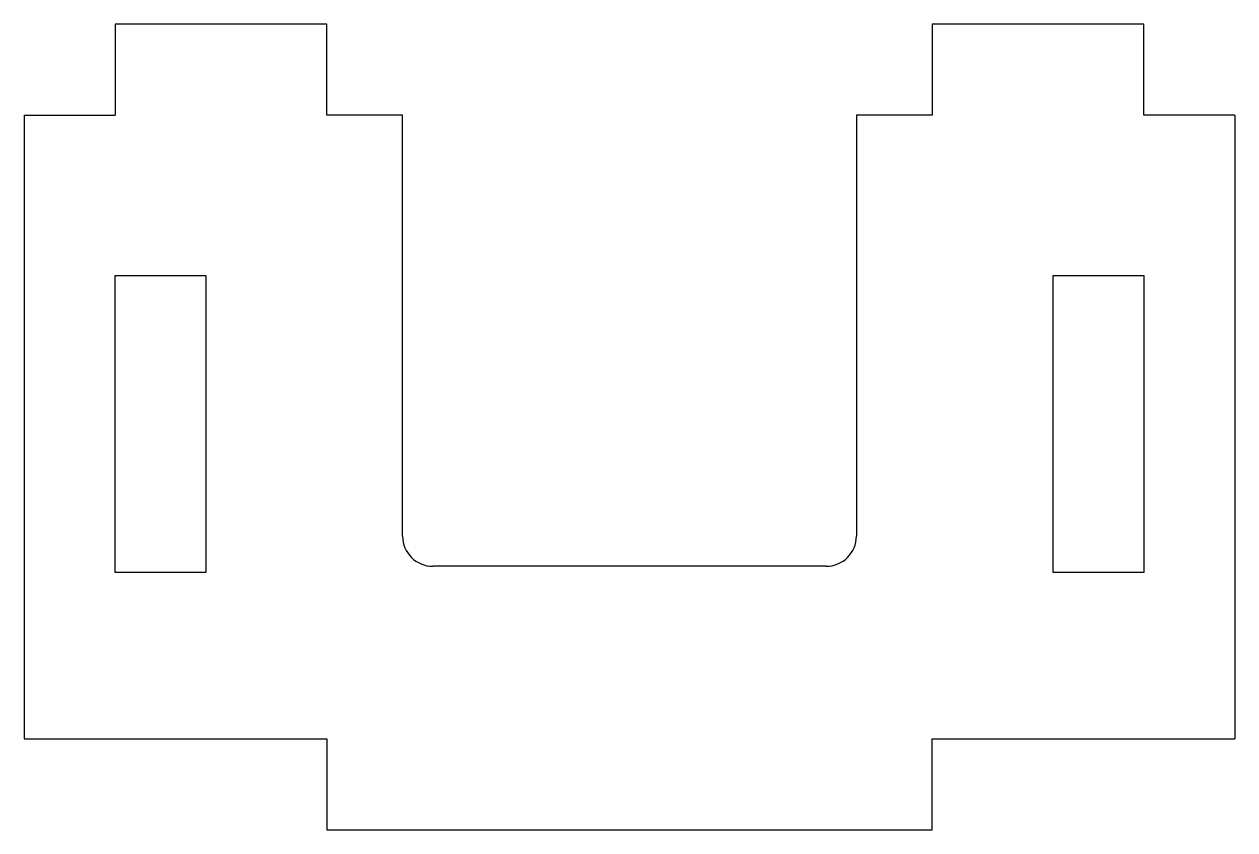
# Model space of a CAD drawing. Extents: x 0 to 40, y 0 to 26.6.
import ezdxf

# ---------------------------------------------------------------- set-up
doc = ezdxf.new("R2010")
doc.units = 0
doc.layers.get('0').update_dxf_attribs({"linetype": 'continuous'})

# ---------------------------------------------------------------- blocks, each defined once
blk = doc.blocks.new('FILLET')
at = {"color": 0}
for p, q in [((10, 26.6), (3, 26.6)), ((3, 26.6), (3, 23.6)), ((10, 23.6), (10, 26.6)), ((30, 26.6), (30, 23.6)), ((37, 26.6), (30, 26.6)), ((37, 23.6), (37, 26.6)), ((0, 23.6), (3, 23.6)), ((0, 23.6), (0, 3)), ((12.5, 23.6), (10, 23.6)), ((12.5, 9.7), (12.5, 23.6)), ((27.5, 23.6), (27.5, 9.7)), ((30, 23.6), (27.5, 23.6)), ((40, 23.6), (37, 23.6)), ((40, 23.6), (40, 3)), ((3, 18.3), (6, 18.3)), ((3, 8.5), (3, 18.3)), ((6, 18.3), (6, 8.5)), ((34, 18.3), (37, 18.3)), ((34, 8.5), (34, 18.3)), ((37, 18.3), (37, 8.5)), ((6, 8.5), (3, 8.5)), ((26.5, 8.7), (13.5, 8.7)), ((37, 8.5), (34, 8.5)), ((0, 3), (10, 3)), ((10, 3), (10, 0)), ((30, 3), (40, 3)), ((30, 0), (30, 3)), ((10, 0), (30, 0))]:
    blk.add_line(p, q, dxfattribs=at)
for centre, start, end in [((13.5, 9.7), -180, -90), ((26.5, 9.7), -90, 0)]:
    blk.add_arc(centre, 1, start, end, dxfattribs=at)

msp = doc.modelspace()

# ---------------------------------------------------------------- block references
at = {"color": 0}
msp.add_blockref('FILLET', (0, 0), dxfattribs=at)

doc.saveas('drawing.dxf')
